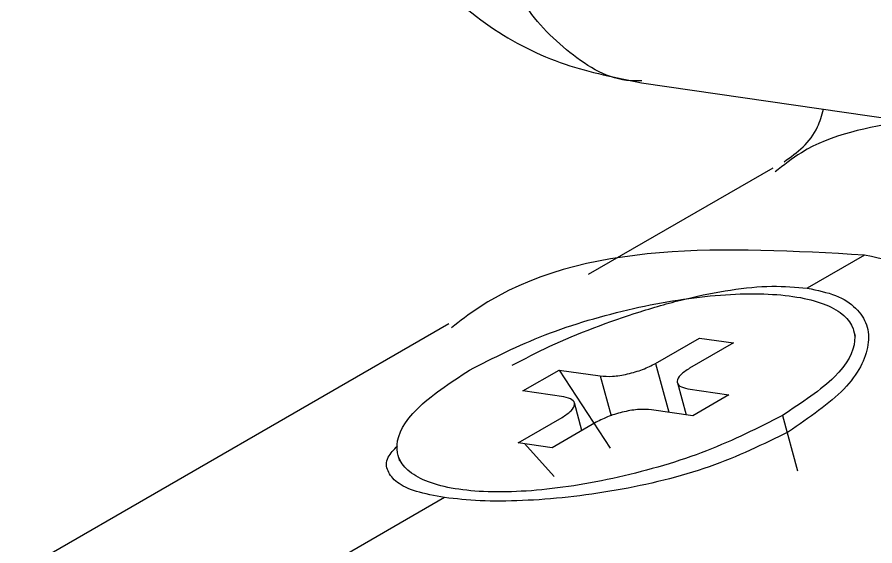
# Model space of a CAD drawing. Header units: millimetres. Extents: x 143 to 484, y 74 to 419.
# Drawn here: x 260.96 to 267.31, y 139.55 to 143.47 of the extents above; entities that cross this region are included whole.
import ezdxf

# ---------------------------------------------------------------- set-up
doc = ezdxf.new("R2010")
doc.units = ezdxf.units.MM

msp = doc.modelspace()

# ---------------------------------------------------------------- linework, layer by layer
at = {"color": 7, "linetype": 'Continuous', "lineweight": 25}
for p, q in [((265.5819, 142.9786), (269.689, 142.3809)), ((266.5534, 142.3469), (265.1876, 141.5584)), ((267.2336, 141.7027), (266.8093, 141.4578)), ((264.1553, 141.1935), (260.7663, 139.237)), ((267.1658, 141.0998), (267.1541, 141.1427)), ((265.6865, 140.9005), (266.0117, 141.0883)), ((266.2634, 141.0517), (265.9381, 140.8639)), ((266.0117, 141.0883), (266.2634, 141.0517)), ((264.7023, 140.6962), (264.971, 140.8513)), ((264.971, 140.8513), (265.2756, 140.807)), ((264.971, 140.8513), (265.349, 140.2732)), ((265.6865, 140.9005), (265.7852, 140.5386)), ((265.2756, 140.807), (265.3559, 140.5128)), ((265.8474, 140.756), (265.9118, 140.5202)), ((265.0069, 140.6518), (264.7023, 140.6962)), ((265.9247, 140.7125), (266.2294, 140.6682)), ((266.2294, 140.6682), (265.9607, 140.5131)), ((265.1402, 140.4032), (265.0842, 140.6083)), ((265.9607, 140.5131), (265.656, 140.5574)), ((264.6682, 140.3127), (264.9935, 140.5005)), ((265.2452, 140.4638), (264.9199, 140.2761)), ((266.6249, 140.5135), (266.7363, 140.105)), ((264.9199, 140.2761), (264.6682, 140.3127)), ((264.7142, 140.306), (264.9354, 140.062)), ((263.7775, 140.2216), (263.7892, 140.1786)), ((264.1223, 139.9066), (263.1071, 139.3205))]:
    msp.add_line(p, q, dxfattribs=at)
for points, knots in [([(263.5666, 144.6631), (263.5702, 144.6296), (263.6029, 144.3278), (263.919, 143.8587), (264.431, 143.3773), (265.0038, 143.0927), (265.3919, 143.0161), (265.5819, 142.9786)], [0, 0, 0, 0, 0.035397, 0.318318, 0.557784, 0.783473, 1, 1, 1, 1]), ([(265.5829, 142.9937), (265.5551, 142.9929), (265.3641, 142.9874), (265.0399, 143.1846), (264.6622, 143.5681), (264.5245, 143.9503), (264.4557, 144.1413)], [0, 0, 0, 0, 0.053648, 0.369099, 0.684549, 1, 1, 1, 1]), ([(266.6385, 142.3944), (266.7351, 142.4637), (266.864, 142.5562), (266.9166, 142.7372), (266.9297, 142.7824)], [0, 0, 0, 0, 0.74983, 1, 1, 1, 1]), ([(266.6385, 142.3944), (266.7351, 142.4637), (266.864, 142.5562), (266.9166, 142.7372), (266.9297, 142.7824)], [0, 0, 0, 0, 0.74983, 1, 1, 1, 1]), ([(267.5322, 142.6948), (267.2603, 142.6468), (266.9054, 142.5842), (266.6346, 142.3688), (266.5713, 142.3184)], [0, 0, 0, 0, 0.766112, 1, 1, 1, 1]), ([(267.2336, 141.7027), (266.7202, 141.7317), (265.6933, 141.7897), (264.6711, 141.5462), (264.2386, 141.2144), (264.1735, 141.1645)], [0, 0, 0, 0, 0.459351, 0.918703, 1, 1, 1, 1]), ([(276.3362, 120.0909), (276.6566, 120.2954), (277.3664, 120.7485), (278.1512, 121.9164), (278.7072, 123.4491), (278.9316, 125.2693), (278.8243, 127.2923), (278.3873, 129.4443), (277.6378, 131.6415), (276.6046, 133.7998), (275.3273, 135.8364), (273.8553, 137.6722), (272.2443, 139.2395), (270.5591, 140.4676), (268.8539, 141.3482), (267.7737, 141.5845), (267.2336, 141.7027)], [0, 0, 0, 0, 0.05954, 0.131883, 0.204226, 0.276569, 0.348912, 0.421255, 0.493598, 0.565941, 0.638284, 0.710628, 0.782971, 0.855314, 0.927657, 1, 1, 1, 1]), ([(264.624, 140.8865), (264.7148, 140.9342), (264.9933, 141.0803), (265.4605, 141.2545), (265.9143, 141.3843), (266.246, 141.4495), (266.5551, 141.4806), (266.7248, 141.4654), (266.8093, 141.4578)], [0, 0, 0, 0, 0.1384183, 0.4245568, 0.5693254, 0.7120434, 0.8565718, 1, 1, 1, 1]), ([(266.8093, 141.4578), (266.8837, 141.4423), (267.033, 141.4111), (267.1777, 141.3142), (267.2602, 141.1888), (267.272, 140.9909), (267.1286, 140.7057), (266.8232, 140.4979), (266.6707, 140.3942)], [0, 0, 0, 0, 0.12467, 0.25031, 0.374898, 0.501316, 0.751002, 1, 1, 1, 1]), ([(266.6707, 140.3942), (266.4833, 140.3018), (266.1088, 140.1171), (265.5088, 139.9734), (265.0368, 139.9052), (264.6946, 139.8805), (264.3778, 139.8781), (264.2073, 139.8971), (264.1223, 139.9066)], [0, 0, 0, 0, 0.2495886, 0.4989678, 0.625062, 0.7493706, 0.8751632, 1, 1, 1, 1]), ([(264.1223, 139.9066), (264.0484, 139.9203), (263.9, 139.9477), (263.7618, 140.0159), (263.6961, 140.102), (263.6811, 140.1898), (263.7477, 140.2613), (263.7744, 140.2901)], [0, 0, 0, 0, 0.212999, 0.427661, 0.63977, 0.854988, 1, 1, 1, 1])]:
    msp.add_open_spline(points, degree=3, knots=knots, dxfattribs=at)
for points in [[(264.3068, 140.8508), (264.4861, 140.9418), (264.8449, 141.1237), (265.5248, 141.3225), (266.1832, 141.4256), (266.7355, 141.4151), (267.0945, 141.293), (267.2024, 141.0784), (267.0585, 140.8016), (266.7694, 140.6095), (266.6249, 140.5135)], [(266.6249, 140.5135), (266.4455, 140.4225), (266.0867, 140.2406), (265.4068, 140.0418), (264.7485, 139.9387), (264.1962, 139.9492), (263.8372, 140.0713), (263.7293, 140.286), (263.8731, 140.5627), (264.1622, 140.7548), (264.3068, 140.8508)], [(265.2756, 140.807), (265.3049, 140.805), (265.3633, 140.8011), (265.478, 140.8199), (265.5941, 140.8537), (265.6557, 140.8849), (265.6865, 140.9005)], [(265.9381, 140.8639), (265.9133, 140.8474), (265.8637, 140.8144), (265.8395, 140.7673), (265.8562, 140.7294), (265.9019, 140.7181), (265.9247, 140.7125)], [(264.9935, 140.5005), (265.0183, 140.517), (265.0679, 140.5499), (265.0921, 140.5971), (265.0755, 140.635), (265.0298, 140.6462), (265.0069, 140.6518)], [(265.656, 140.5574), (265.6268, 140.5593), (265.5683, 140.5632), (265.4536, 140.5445), (265.3375, 140.5107), (265.276, 140.4795), (265.2452, 140.4638)]]:
    msp.add_open_spline(points, degree=3, dxfattribs=at)

doc.saveas('drawing.dxf')
